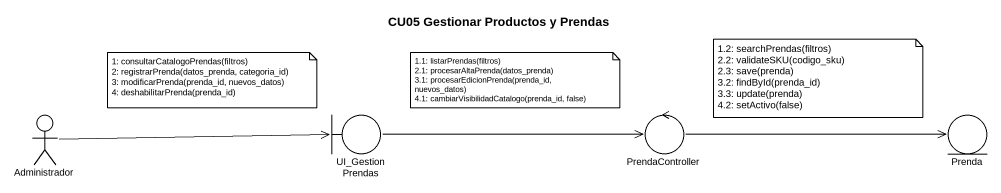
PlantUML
@startuml
title CU05 Gestionar Productos y Prendas
actor Administrador
boundary UI_GestionPrendas
control PrendaController
entity Prenda
Administrador -right-> UI_GestionPrendas
UI_GestionPrendas -right-> PrendaController
PrendaController -right-> Prenda
note as N1
  1.2: searchPrendas(filtros)
  2.2: validateSKU(codigo_sku)
  2.3: save(prenda)
  3.2: findById(prenda_id)
  3.3: update(prenda)
  4.2: setActivo(false)
end note
note as N2
  1: consultarCatalogoPrendas(filtros)
  2: registrarPrenda(datos_prenda, categoria_id)
  3: modificarPrenda(prenda_id, nuevos_datos)
  4: deshabilitarPrenda(prenda_id)
end note
note as N3
  1.1: listarPrendas(filtros)
  2.1: procesarAltaPrenda(datos_prenda)
  3.1: procesarEdicionPrenda(prenda_id, nuevos_datos)
  4.1: cambiarVisibilidadCatalogo(prenda_id, false)
end note
@enduml
